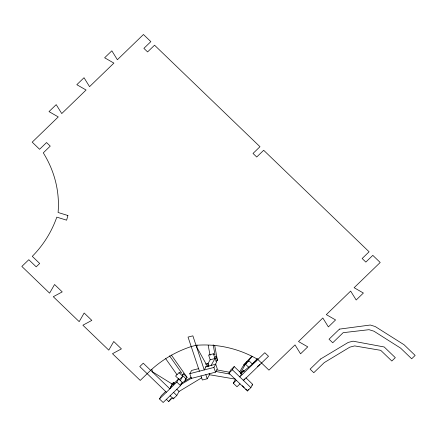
<?xml version="1.0" encoding="UTF-8"?>
<svg xmlns="http://www.w3.org/2000/svg" width="437" height="437" viewBox="0 0 437 437"><rect width="100%" height="100%" fill="white"/><g stroke="black" fill="none" stroke-linecap="round" stroke-linejoin="round"><path stroke-width="0.66" d="M196.945 344.957L196.945 347.47L207.591 366.665M207.919 366.616L207.919 363.475L205.505 364.097M170.457 386.821L178.667 378.879L182.366 382.441L180.53 385.669L163.148 402.493L159.45 398.932L161.28 395.698L165.628 391.497M171.714 385.609L169.878 388.837L143.26 363.202L139.78 366.567L166.399 392.202M159.45 398.932L176.832 382.107L178.667 378.879M185.348 379.032L187.085 377.349L183.387 373.782L182.469 375.399L186.167 378.961L184.867 381.25M180.159 380.813L182.748 376.252L179.05 372.69L175.576 376.055L179.274 379.616L182.748 376.252M166.333 399.314L168.644 401.537L170.982 398.549M170.102 395.764L173.303 398.85L173.959 397.697M173.303 398.85L176.783 395.485L179.072 391.448L201.763 377.743M205.303 366.911L215.731 364.212L217.315 368.948L215.479 372.182L191.362 378.415L189.778 373.679L191.614 370.445L198.786 368.593M206.084 366.709L204.248 369.937L192.864 335.84L188.041 337.085L199.425 371.182M207.914 363.764L210.181 359.771L215.004 358.526L213.425 353.79L208.602 355.035L210.181 359.771M211.12 365.365L215.004 358.526M201.009 375.918L202.38 380.026L207.204 378.775L209.498 374.738L209.099 373.553M215.288 364.545L216.588 362.257L215.004 357.515L215.922 355.904L217.506 360.64L215.698 361.109M189.778 373.679L213.895 367.441L215.731 364.212M245.9 377.819L252.717 384.385L250.882 387.614L247.408 390.978L228.912 373.165L230.741 369.937L234.221 366.572L242.011 374.072M228.912 373.165L232.386 369.8L234.221 366.572M240.006 383.85L236.996 386.767L233.298 383.205L235.592 379.169L209.498 374.738M239.76 371.832L242.682 366.681L246.162 363.316L247.074 361.705L243.6 365.064L251.903 356.166M240.301 373.264L245.479 364.141L248.959 360.776L252.657 364.343M241.617 373.695L239.782 376.929L264.8 352.719L268.504 356.281L243.485 380.49L244.403 378.874M247.408 390.978L248.325 389.362M244.376 371.357L243.453 370.467L240.918 373.548L256.235 360.913L257.923 358.859M252.176 356.597L248.014 361.06L248.959 360.776M252.176 364.13L257.262 358.673M171.375 384.484L173.549 382.38L174.472 383.271M182.519 374.624L183.387 373.782M180.918 383.844L182.366 382.441M184.862 380.223L186.167 378.961M168.644 401.537L172.435 397.872M240.41 373.411L243.453 370.467M233.298 383.205L236.308 380.288M251.849 385.226L252.717 384.385M257.382 366.577L259.933 364.474M182.065 382.807L191.302 377.257M180.574 384.768L191.543 378.18M179.05 372.69L181.694 373.072L169.54 355.833M216.785 369.866L229.381 372.215M215.867 371.483L229.786 374.077M213.425 353.79L215.009 354.757L213.147 344.711M173.445 384.839L152.628 371.892L151.786 369.347M245.479 364.141L248.719 367.26M232.386 369.8L250.882 387.614M242.344 385.669L244.278 387.532M245.725 388.925L246.687 389.853M176.832 382.107L180.53 385.669M176.761 389.22L179.072 391.448M173.576 392.399L176.783 395.485M171.386 355.09L187.085 377.349M165.672 358.646L177.04 374.766M213.895 367.441L215.479 372.182M207.919 363.475L208.908 366.435M205.832 374.673L207.204 378.775M173.549 382.38L173.97 383.648M214.671 345.356L217.506 360.64M208.198 345.29L210.06 355.336M67.91 215.512L66.626 220.172L56.805 217.145A120.295 112.233 29.6 0 1 32.278 256.344L39.68 263.467L36.2 266.832L28.804 259.704L21.85 266.433L49.594 293.151L54.565 284.514L62.229 291.894L53.292 296.712L79.19 321.648L84.161 313.007L91.825 320.387L82.888 325.21L108.78 350.141L113.751 341.505L121.415 348.884L112.484 353.708L140.228 380.419L150.656 370.33A120.295 112.233 29.6 0 1 191.204 346.563L196.027 345.317A101.22 94.436 29.6 0 1 257.852 359.443L268.946 370.134L295.024 344.902L300.558 353.828L307.763 346.858L298.498 341.537L322.834 317.989L328.373 326.914L335.572 319.944L326.313 314.624L350.649 291.075L356.182 300.001L363.387 293.036L354.123 287.71L380.201 262.479L372.799 255.355L365.851 262.085L362.147 258.524L369.101 251.794L263.675 150.273L256.721 157.003L253.023 153.442L259.977 146.712L154.545 45.197L147.591 51.921L143.893 48.36L150.847 41.63L143.445 34.507L117.373 59.738L111.839 50.812L104.634 57.782L113.899 63.103L89.558 86.652L84.024 77.726L76.819 84.696L86.084 90.017L61.748 113.565L56.209 104.64L49.01 111.604L58.268 116.93L32.196 142.162L39.592 149.285L46.546 142.555L50.244 146.116L43.29 152.846A101.22 94.436 29.6 0 1 58.083 212.486L67.91 215.512M339.473 329.116L329.039 339.205L332.737 342.766L343.171 332.677L369.025 329.684L373.935 331.197L400.576 348.098L411.676 358.788L415.15 355.423L404.05 344.738L375.219 326.537L370.303 325.024L339.473 329.116M320.518 359.056L310.084 369.15L313.782 372.712L324.216 362.623L349.813 347.158L354.636 345.913L380.731 350.337L391.831 361.028L395.305 357.663L384.205 346.973L353.052 341.177L348.229 342.422L320.518 359.056"/></g></svg>
